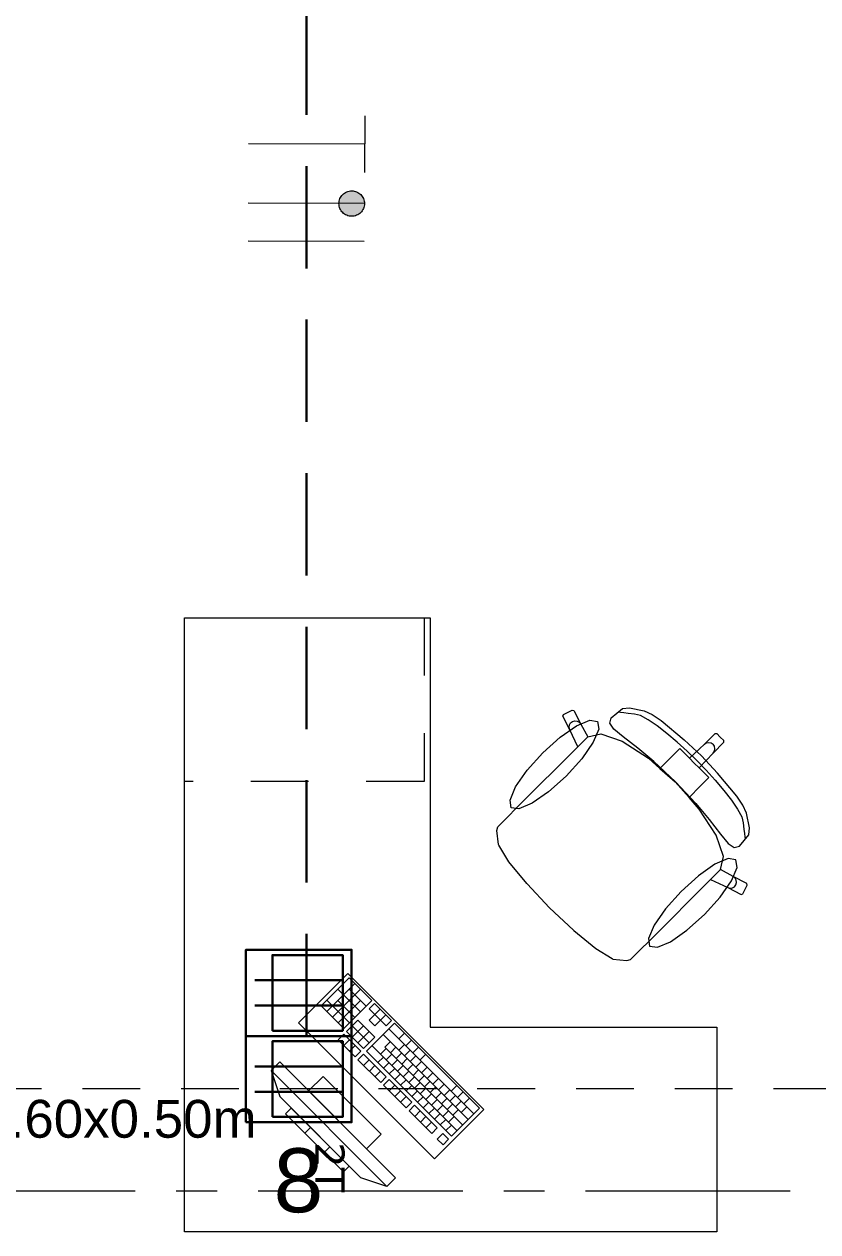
# Model space of a CAD drawing. Header units: inches. Extents: x -19 to 5698, y -728 to 92.
# Drawn here: x 288.374 to 290.313, y 29.85 to 32.8 of the extents above; entities that cross this region are included whole.
import ezdxf

# ---------------------------------------------------------------- set-up
doc = ezdxf.new("R2010")
doc.units = ezdxf.units.IN
doc.header["$MEASUREMENT"] = 0
for name, pattern in [('HIDDEN', [0.375, 0.25, -0.125]), ('Hidden Line', [0.195611, 0.141111, -0.0545]), ('Punto & Raya', [0.65, 0.5, -0.075, 0, -0.075]), ('Rayas', [0.282222, 0.141111, -0.141111]), ('RAYITAS', [0.375, 0.25, -0.125])]:
    doc.linetypes.add(name, pattern=pattern)
doc.layers.get('0').update_dxf_attribs({"color": 61})
for name, color, linetype, lineweight in [('00 conduct tomacorr', 120, 'HIDDEN', 30), ('00 IE LUZ EMERGENCIA', 253, 'Continuous', 0), ('T-TECHO-E', 150, 'Continuous', 20), ('TOMACORRIENTE', 22, 'RAYITAS', 9)]:
    doc.layers.add(name, color=color, linetype=linetype, lineweight=lineweight)
for name, color, linetype in [('02 _ ARQ _ ALB _ Ejes Generales', 251, 'Continuous'), ('08 _ STR _ EXT _ 09 Vigas', 251, 'Continuous'), ('Interior - Mobiliario', 7, 'Continuous'), ('Notas - Etiquetas', 7, 'Continuous')]:
    doc.layers.add(name, color=color, linetype=linetype)
doc.styles.add('Annotative', font='arial.ttf')
doc.styles.add('Estilo_Generado_4', font='swisse.ttf')

# ---------------------------------------------------------------- blocks, each defined once
blk = doc.blocks.new('CAJA POP UP 6 MODULOS')
at = {"layer": '00 conduct tomacorr', "linetype": 'Continuous'}
for p, q in [((-0.095, -0.165), (-0.095, -0.0151)), ((-0.052, -0.165), (-0.052, -0.0151)), ((0.052, -0.165), (0.052, -0.0151)), ((0.095, -0.165), (0.095, -0.0151)), ((0, -0.165), (0, -0.18))]:
    blk.add_line(p, q, dxfattribs=at)
for points in [[(-0.147, 0), (0.147, 0), (0.147, -0.18), (-0.147, -0.18)], [(0, 0), (0.147, 0), (0.147, -0.18), (0, -0.18)]]:
    blk.add_lwpolyline(points, close=True, dxfattribs=at)
for points in [[(-0.138, -0.045), (-0.009, -0.045), (-0.009, -0.165), (-0.138, -0.165), (-0.138, -0.045)], [(0.009, -0.045), (0.138, -0.045), (0.138, -0.165), (0.009, -0.165), (0.009, -0.045)]]:
    blk.add_lwpolyline(points, dxfattribs=at)
at = {"color": 1, "insert": (-0.1807, -0.168), "char_height": 0.05, "attachment_point": 1, "rotation": 180}
blk.add_mtext_dynamic_manual_height_columns('{\\fVerdana|b0|i0|c0|p34;2T}', width=0.000481, gutter_width=0.1561, heights=[0], dxfattribs=at)
blk = doc.blocks.new('a')
at = {"layer": 'TOMACORRIENTE', "ltscale": 0.05}
h = blk.add_hatch(color=4, dxfattribs=at)
edge = h.paths.add_edge_path()
edge.add_arc((0, 0.0752), 0.0211, 0, 360)
at = {"layer": 'TOMACORRIENTE', "color": 4}
for p, q in [((-0.1455, 0.0963), (-0.0515, 0.0963)), ((-0.0985, 0.0963), (-0.0985, -0.0966)), ((0, 0.0963), (0, -0.0963)), ((0.0623, -0.0963), (0.0623, 0.0963))]:
    blk.add_line(p, q, dxfattribs=at)
blk.add_circle((0, 0.0752), 0.0211, dxfattribs=at)
blk = doc.blocks.new('CABLE 3FACE')
at = {"layer": 'T-TECHO-E', "rotation": 59.94170052614085}
blk.add_blockref('a', (0, 0), dxfattribs=at)

msp = doc.modelspace()

# ---------------------------------------------------------------- linework, layer by layer
at = {"layer": '00 conduct tomacorr'}
msp.add_line((289.0635, 30.3283, -0.0005), (289.0635, 38.8783, -0.0005), dxfattribs=at)
at = {"layer": '02 _ ARQ _ ALB _ Ejes Generales', "color": 251, "linetype": 'Punto & Raya', "lineweight": 13, "true_color": 0x636466}
msp.add_line((283.3455, 29.95), (332.07, 29.95), dxfattribs=at)
at = {"layer": '08 _ STR _ EXT _ 09 Vigas', "color": 251, "linetype": 'Hidden Line', "lineweight": 13, "true_color": 0x636466}
msp.add_line((287.07, 30.2), (293.57, 30.2), dxfattribs=at)
at = {"layer": 'Interior - Mobiliario', "color": 175, "linetype": 'Rayas', "lineweight": 13}
for p, q in [((289.351, 31.35), (289.351, 30.95)), ((289.351, 30.95), (288.766, 30.95))]:
    msp.add_line(p, q, dxfattribs=at)
at = {"layer": 'Interior - Mobiliario', "color": 175, "linetype": 'Continuous', "lineweight": 13}
for p, q in [((289.6914, 31.1138), (289.7128, 31.1247)), ((289.7128, 31.1247), (289.7168, 31.1233)), ((289.8082, 31.1053), (289.836, 31.1285)), ((289.836, 31.1285), (289.8528, 31.1304)), ((289.8528, 31.1304), (289.8889, 31.1226)), ((289.6901, 31.1098), (289.6914, 31.1138)), ((289.7071, 31.0767), (289.6901, 31.1098)), ((289.709, 31.0933), (289.7136, 31.0969)), ((289.7136, 31.0969), (289.7192, 31.0985)), ((289.7168, 31.1233), (289.7338, 31.0902)), ((289.7192, 31.0985), (289.725, 31.0977)), ((289.725, 31.0977), (289.7301, 31.0949)), ((289.7301, 31.0949), (289.7338, 31.0902)), ((289.8048, 31.0924), (289.8082, 31.1053)), ((289.8307, 31.1189), (289.8262, 31.1197)), ((289.8388, 31.1181), (289.8307, 31.1189)), ((289.8496, 31.116), (289.8388, 31.1181)), ((289.8649, 31.1149), (289.8496, 31.116)), ((289.8797, 31.111), (289.8649, 31.1149)), ((289.8985, 31.101), (289.8797, 31.111)), ((289.8889, 31.1226), (289.9082, 31.1137)), ((289.9204, 31.0862), (289.8985, 31.101)), ((289.9082, 31.1137), (289.9299, 31.0988)), ((289.9299, 31.0988), (289.9866, 31.0519)), ((289.7055, 31.0824), (289.7061, 31.0882)), ((289.7071, 31.0767), (289.7055, 31.0824)), ((289.7061, 31.0882), (289.709, 31.0933)), ((289.7267, 31.0349), (289.7071, 31.0767)), ((289.7338, 31.0902), (289.7511, 31.0592)), ((289.7511, 31.0592), (289.7831, 31.0667)), ((289.7831, 31.0667), (289.835, 31.0483)), ((289.8148, 31.0781), (289.8048, 31.0924)), ((289.8371, 31.0595), (289.8148, 31.0781)), ((289.9442, 31.0676), (289.9204, 31.0862)), ((289.9689, 31.0464), (289.9442, 31.0676)), ((290.0357, 31.0411), (290.0618, 31.0672)), ((290.0618, 31.0672), (290.066, 31.0671)), ((290.066, 31.0671), (290.0746, 31.0586)), ((289.7509, 31.0592), (289.7267, 31.0349)), ((289.7509, 31.0592), (289.7511, 31.0592)), ((289.835, 31.0483), (289.8989, 31.007)), ((289.8732, 31.0315), (289.8371, 31.0595)), ((289.9936, 31.0239), (289.9689, 31.0464)), ((289.9866, 31.0519), (290.0288, 31.0128)), ((289.9992, 31.0071), (290.0357, 31.0411)), ((290.0357, 31.0411), (290.0405, 31.0443)), ((290.0405, 31.0443), (290.0463, 31.0454)), ((290.0463, 31.0454), (290.052, 31.0443)), ((290.052, 31.0443), (290.0569, 31.041)), ((290.0602, 31.0361), (290.0569, 31.041)), ((290.057, 31.0197), (290.0831, 31.0458)), ((290.0614, 31.0303), (290.0602, 31.0361)), ((290.0831, 31.0501), (290.0746, 31.0586)), ((290.0831, 31.0458), (290.0831, 31.0501)), ((289.5788, 30.8871), (289.7267, 31.0349)), ((289.9125, 30.9988), (289.8732, 31.0315)), ((289.8989, 31.007), (289.927, 30.9822)), ((289.927, 30.9822), (289.9544, 31.0096)), ((289.9544, 31.0096), (289.9755, 31.0307)), ((289.9755, 31.0307), (289.9992, 31.0071)), ((290.017, 31.0011), (289.9936, 31.0239)), ((289.9992, 31.0071), (290.0111, 30.9951)), ((290.023, 30.9832), (290.057, 31.0197)), ((290.0679, 30.9706), (290.0288, 31.0128)), ((290.057, 31.0197), (290.0603, 31.0246)), ((290.0603, 31.0246), (290.0614, 31.0303)), ((289.9653, 30.9493), (289.9125, 30.9988)), ((289.927, 30.9822), (289.9648, 30.9489)), ((290.023, 30.9832), (290.0111, 30.9951)), ((290.017, 31.0011), (290.0398, 30.9776)), ((290.0467, 30.9596), (290.023, 30.9832)), ((290.0398, 30.9776), (290.0624, 30.953)), ((289.9982, 30.911), (289.9648, 30.9489)), ((289.9653, 30.9493), (290.0148, 30.8966)), ((290.0255, 30.9384), (290.0467, 30.9596)), ((290.0624, 30.953), (290.0836, 30.9282)), ((290.1147, 30.9139), (290.0679, 30.9706)), ((289.9982, 30.911), (290.0255, 30.9384)), ((290.0836, 30.9282), (290.1021, 30.9044)), ((290.0229, 30.8829), (289.9982, 30.911)), ((290.0148, 30.8966), (290.0475, 30.8573)), ((290.1021, 30.9044), (290.117, 30.8826)), ((290.1296, 30.8922), (290.1147, 30.9139)), ((290.1386, 30.873), (290.1296, 30.8922)), ((289.5313, 30.8396), (289.5533, 30.8616)), ((289.5533, 30.8616), (289.5788, 30.8871)), ((290.0643, 30.8191), (290.0229, 30.8829)), ((290.117, 30.8826), (290.1269, 30.8638)), ((290.1269, 30.8638), (290.1308, 30.849)), ((290.1463, 30.8368), (290.1386, 30.873)), ((289.5285, 30.8303), (289.5313, 30.8396)), ((289.5325, 30.7964), (289.5285, 30.8303)), ((290.0475, 30.8573), (290.0754, 30.8211)), ((290.1308, 30.849), (290.132, 30.8336)), ((290.132, 30.8336), (290.134, 30.8228)), ((290.1445, 30.8201), (290.1463, 30.8368)), ((290.0826, 30.7671), (290.0643, 30.8191)), ((290.0754, 30.8211), (290.094, 30.7988)), ((290.1213, 30.7922), (290.1445, 30.8201)), ((290.134, 30.8228), (290.1348, 30.8148)), ((290.1348, 30.8148), (290.1356, 30.8103)), ((289.5334, 30.7943), (289.5325, 30.7964)), ((289.5583, 30.7542), (289.5334, 30.7943)), ((290.094, 30.7988), (290.1084, 30.7888)), ((290.1084, 30.7888), (290.1213, 30.7922)), ((289.6018, 30.7006), (289.5583, 30.7542)), ((290.0752, 30.7352), (290.0826, 30.7671)), ((290.0751, 30.7349), (290.0509, 30.7107)), ((290.0751, 30.7349), (290.0752, 30.7352)), ((290.1062, 30.7178), (290.0752, 30.7352)), ((290.1108, 30.7142), (290.1062, 30.7178)), ((290.1393, 30.7009), (290.1062, 30.7178)), ((290.1137, 30.7091), (290.1108, 30.7142)), ((289.6025, 30.6998), (289.6018, 30.7006)), ((289.6574, 30.6414), (289.6025, 30.6998)), ((289.903, 30.5628), (290.0509, 30.7107)), ((290.0509, 30.7107), (290.0927, 30.6911)), ((290.0927, 30.6911), (290.0983, 30.6895)), ((290.0927, 30.6911), (290.1258, 30.6741)), ((290.0983, 30.6895), (290.1041, 30.6902)), ((290.1041, 30.6902), (290.1092, 30.693)), ((290.1092, 30.693), (290.1128, 30.6976)), ((290.1128, 30.6976), (290.1144, 30.7032)), ((290.1144, 30.7032), (290.1137, 30.7091)), ((290.1298, 30.6754), (290.1406, 30.6968)), ((290.1406, 30.6968), (290.1393, 30.7009)), ((290.1258, 30.6741), (290.1298, 30.6754)), ((289.6574, 30.6414), (289.7157, 30.5866)), ((289.7157, 30.5866), (289.7165, 30.5859)), ((289.7165, 30.5859), (289.7702, 30.5423)), ((289.7702, 30.5423), (289.8102, 30.5174)), ((289.8556, 30.5154), (289.8775, 30.5373)), ((289.8775, 30.5373), (289.903, 30.5628)), ((289.8102, 30.5174), (289.8124, 30.5165)), ((289.8124, 30.5165), (289.8463, 30.5125)), ((289.8463, 30.5125), (289.8556, 30.5154)), ((289.1679, 30.4705), (289.0994, 30.4019)), ((289.1818, 30.4566), (289.1132, 30.3881)), ((289.2233, 30.4151), (289.1679, 30.4705)), ((289.1956, 30.4428), (289.1271, 30.3742)), ((289.1959, 30.3877), (289.1405, 30.443)), ((289.2096, 30.4014), (289.1681, 30.4429)), ((289.0994, 30.4019), (289.1548, 30.3465)), ((289.1685, 30.3602), (289.1131, 30.4156)), ((289.1822, 30.3739), (289.1406, 30.4155)), ((289.1958, 30.4152), (289.1409, 30.3604)), ((289.1548, 30.3465), (289.2233, 30.4151)), ((289.2302, 30.4082), (289.2165, 30.3944)), ((289.2165, 30.3944), (289.2304, 30.3806)), ((289.2718, 30.3666), (289.2302, 30.4082)), ((289.2441, 30.3943), (289.2304, 30.3806)), ((289.1891, 30.367), (289.1617, 30.3396)), ((289.2307, 30.3255), (289.1891, 30.367)), ((289.2787, 30.3597), (289.2101, 30.2911)), ((289.2304, 30.3806), (289.2167, 30.3669)), ((289.2167, 30.3669), (289.2305, 30.353)), ((289.2442, 30.3667), (289.2304, 30.3806)), ((289.2305, 30.353), (289.2442, 30.3667)), ((289.2579, 30.3805), (289.2442, 30.3667)), ((289.2442, 30.3667), (289.2581, 30.3529)), ((289.2581, 30.3529), (289.2718, 30.3666)), ((289.4864, 30.152), (289.2787, 30.3597)), ((289.1548, 30.3327), (289.1411, 30.319)), ((289.1964, 30.2912), (289.1548, 30.3327)), ((289.1617, 30.3396), (289.2032, 30.298)), ((289.2169, 30.3118), (289.1754, 30.3533)), ((289.203, 30.3532), (289.1755, 30.3257)), ((289.2168, 30.3393), (289.1894, 30.3119)), ((289.459, 30.1245), (289.2513, 30.3323)), ((289.4727, 30.1383), (289.265, 30.346)), ((289.3029, 30.3355), (289.2892, 30.3217)), ((289.1411, 30.319), (289.1827, 30.2775)), ((289.1687, 30.3189), (289.155, 30.3052)), ((289.1825, 30.305), (289.1688, 30.2913)), ((289.2032, 30.298), (289.2307, 30.3255)), ((289.4316, 30.0971), (289.2239, 30.3048)), ((289.2583, 30.2978), (289.2446, 30.2841)), ((289.2686, 30.315), (289.2549, 30.3012)), ((289.4453, 30.1108), (289.2549, 30.3012)), ((289.2824, 30.3011), (289.2687, 30.2874)), ((289.3031, 30.3079), (289.2894, 30.2942)), ((289.3203, 30.3181), (289.3065, 30.3044)), ((289.3376, 30.3008), (289.3239, 30.2871)), ((289.1827, 30.2775), (289.1964, 30.2912)), ((289.2033, 30.2843), (289.1896, 30.2706)), ((289.1896, 30.2706), (289.245, 30.2152)), ((289.2587, 30.2289), (289.2033, 30.2843)), ((289.2171, 30.2704), (289.2034, 30.2567)), ((289.2101, 30.2911), (289.4179, 30.0834)), ((289.2516, 30.2771), (289.2378, 30.2634)), ((289.2722, 30.2839), (289.2585, 30.2702)), ((289.286, 30.2701), (289.2723, 30.2564)), ((289.2963, 30.2873), (289.2826, 30.2735)), ((289.3101, 30.2734), (289.2964, 30.2597)), ((289.3169, 30.294), (289.3032, 30.2803)), ((289.3308, 30.2802), (289.3171, 30.2665)), ((289.3549, 30.2835), (289.3412, 30.2698)), ((288.9983, 30.2652), (288.9771, 30.2439)), ((288.9771, 30.2439), (289.2599, 29.9611)), ((288.9771, 30.2439), (288.9983, 30.1803)), ((289.2811, 29.9823), (288.9983, 30.2652)), ((289.231, 30.2566), (289.2173, 30.2429)), ((289.2448, 30.2427), (289.2311, 30.229)), ((289.2654, 30.2633), (289.2517, 30.2496)), ((289.2793, 30.2494), (289.2655, 30.2357)), ((289.2999, 30.2562), (289.2862, 30.2425)), ((289.3137, 30.2424), (289.3, 30.2287)), ((289.324, 30.2596), (289.3103, 30.2458)), ((289.3378, 30.2457), (289.3241, 30.232)), ((289.3446, 30.2664), (289.3309, 30.2526)), ((289.3585, 30.2525), (289.3448, 30.2388)), ((289.1043, 30.2298), (289.069, 30.1944)), ((289.2458, 30.0884), (289.1043, 30.2298)), ((289.245, 30.2152), (289.2587, 30.2289)), ((289.2656, 30.222), (289.2519, 30.2082)), ((289.321, 30.1666), (289.2656, 30.222)), ((289.2931, 30.2356), (289.2794, 30.2219)), ((289.3069, 30.2217), (289.2932, 30.208)), ((289.3276, 30.2285), (289.3139, 30.2148)), ((289.3414, 30.2147), (289.3277, 30.201)), ((289.3517, 30.2319), (289.338, 30.2182)), ((289.3655, 30.218), (289.3518, 30.2043)), ((289.3723, 30.2387), (289.3586, 30.2249)), ((289.3862, 30.2248), (289.3725, 30.2111)), ((289.4, 30.211), (289.3863, 30.1972)), ((289.1963, 29.9823), (288.9983, 30.1803)), ((289.069, 30.1944), (289.2104, 30.053)), ((289.2519, 30.2082), (289.3073, 30.1528)), ((289.2795, 30.2081), (289.2657, 30.1944)), ((289.2933, 30.1943), (289.2796, 30.1805)), ((289.3071, 30.1804), (289.2934, 30.1667)), ((289.3208, 30.2079), (289.3071, 30.1942)), ((289.3346, 30.1941), (289.3209, 30.1803)), ((289.3485, 30.1802), (289.3348, 30.1665)), ((289.3553, 30.2008), (289.3416, 30.1871)), ((289.3691, 30.187), (289.3554, 30.1733)), ((289.3794, 30.2042), (289.3657, 30.1905)), ((289.3932, 30.1903), (289.3795, 30.1766)), ((289.4139, 30.1971), (289.4001, 30.1834)), ((289.4277, 30.1833), (289.414, 30.1696)), ((289.431, 30.2074), (289.4173, 30.1937)), ((289.4466, 30.1918), (289.4329, 30.1781)), ((289.0266, 30.152), (289.0124, 30.1379)), ((289.168, 30.0106), (289.0266, 30.152)), ((289.3073, 30.1528), (289.321, 30.1666)), ((289.3279, 30.1596), (289.3142, 30.1459)), ((289.3833, 30.1042), (289.3279, 30.1596)), ((289.3623, 30.1664), (289.3486, 30.1526)), ((289.3762, 30.1525), (289.3625, 30.1388)), ((289.383, 30.1731), (289.3693, 30.1594)), ((289.3968, 30.1593), (289.3831, 30.1456)), ((289.4071, 30.1765), (289.3934, 30.1628)), ((289.4209, 30.1626), (289.4072, 30.1489)), ((289.4179, 30.0834), (289.4864, 30.152)), ((289.4416, 30.1694), (289.4278, 30.1557)), ((289.4554, 30.1556), (289.4417, 30.1419)), ((289.4622, 30.1762), (289.4485, 30.1625)), ((289.0124, 30.1379), (289.1538, 29.9965)), ((289.3142, 30.1459), (289.3696, 30.0905)), ((289.3418, 30.1458), (289.3281, 30.1321)), ((289.3556, 30.1319), (289.3419, 30.1182)), ((289.39, 30.1387), (289.3763, 30.125)), ((289.4039, 30.1248), (289.3902, 30.1111)), ((289.4107, 30.1455), (289.397, 30.1317)), ((289.4245, 30.1316), (289.4108, 30.1179)), ((289.4348, 30.1488), (289.4211, 30.1351)), ((289.0737, 30.1049), (289.0596, 30.0907)), ((289.3695, 30.1181), (289.3557, 30.1044)), ((289.3696, 30.0905), (289.3833, 30.1042)), ((289.4177, 30.111), (289.404, 30.0973)), ((289.2104, 30.053), (289.2458, 30.0884)), ((289.3972, 30.0904), (289.3834, 30.0767)), ((289.3834, 30.0767), (289.3973, 30.0628)), ((289.411, 30.0766), (289.3972, 30.0904)), ((289.3973, 30.0628), (289.411, 30.0766)), ((289.1208, 30.0577), (289.1067, 30.0436)), ((289.1538, 29.9965), (289.168, 30.0106)), ((289.2599, 29.9611), (289.1963, 29.9823)), ((289.2599, 29.9611), (289.2811, 29.9823))]:
    msp.add_line(p, q, dxfattribs=at)
at = {"layer": 'Interior - Mobiliario', "color": 175, "linetype": 'Continuous', "lineweight": 13, "flags": 128}
for points in [[(288.766, 29.85), (288.766, 31.35), (289.366, 31.35), (289.366, 30.35), (290.066, 30.35), (290.066, 29.85)], [(289.6409, 31.0199), (289.6834, 31.058), (289.7237, 31.086), (289.7558, 31.0996), (289.7747, 31.0968), (289.7776, 31.0778), (289.764, 31.0458), (289.736, 31.0054), (289.6978, 30.9629), (289.6553, 30.9248), (289.615, 30.8968), (289.5829, 30.8832), (289.564, 30.886), (289.5611, 30.9049), (289.5747, 30.937), (289.6027, 30.9774)], [(290.0358, 30.6249), (290.074, 30.6674), (290.102, 30.7078), (290.1156, 30.7398), (290.1127, 30.7588), (290.0938, 30.7616), (290.0617, 30.748), (290.0214, 30.72), (289.9789, 30.6818), (289.9407, 30.6394), (289.9127, 30.599), (289.8991, 30.5669), (289.902, 30.548), (289.9209, 30.5451), (289.953, 30.5588), (289.9933, 30.5868)], [(289.3766, 30.0283), (289.4968, 30.1485), (289.1644, 30.4808), (289.0442, 30.3606)]]:
    msp.add_lwpolyline(points, close=True, dxfattribs=at)

# ---------------------------------------------------------------- block references
at = {"layer": '00 conduct tomacorr'}
for name, p, xscale, yscale, zscale, rotation in [('CABLE 3FACE', (289.0635, 32.3623, -0.0005), 1.47256122672843, 1.47256122672843, 1.47256122672843, 209.7894777823319), ('CAJA POP UP 6 MODULOS', (288.916, 30.3283, -0.0005), 1.432830642179531, 1.432830642179531, 1.432830642179531, 89.99999999999997)]:
    msp.add_blockref(name, p, dxfattribs=dict(at, xscale=xscale, yscale=yscale, zscale=zscale, rotation=rotation))

# ---------------------------------------------------------------- texts
at = {"layer": '00 IE LUZ EMERGENCIA', "style": 'Annotative'}
msp.add_attdef('8', (288.9834, 29.8978, -0.0007), '', height=0.1562, dxfattribs=at)
at = {"layer": 'Notas - Etiquetas', "color": 171, "linetype": 'Continuous', "lineweight": 13, "insert": (287.6635, 30.1724), "char_height": 0.0925, "attachment_point": 1, "style": 'Estilo_Generado_4'}
msp.add_mtext('\\A1;{\\pql;\\fSwis721 Ex BT|b0|i0|c0|p34;VIGA-101\\fSwis721 Ex BT|b0|i0|c0|p34; \\fSwis721 Ex BT|b0|i0|c0|p34;0.60\\fSwis721 Ex BT|b0|i0|c0|p34;x\\fSwis721 Ex BT|b0|i0|c0|p34;0.50\\fSwis721 Ex BT|b0|i0|c0|p34;m}', dxfattribs=at)

doc.saveas('drawing.dxf')
